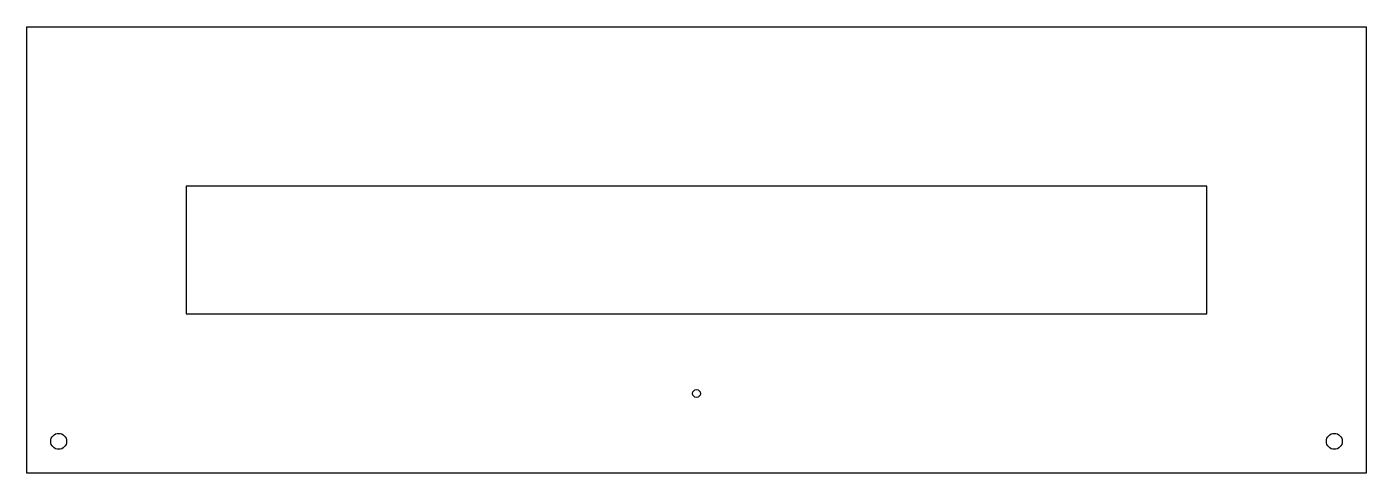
# Model space of a CAD drawing. Header units: millimetres. Extents: x -420 to 420, y -140 to 140.
import ezdxf

# ---------------------------------------------------------------- set-up
doc = ezdxf.new("R2010")
doc.units = ezdxf.units.MM
doc.layers.get('0').update_dxf_attribs({"linetype": 'CONTINUOUS'})

msp = doc.modelspace()

# ---------------------------------------------------------------- linework, layer by layer
for points in [[(420, 140), (420, -140), (-420, -140), (-420, 140)], [(-320, 40), (-320, -40), (320, -40), (320, 40)]]:
    msp.add_lwpolyline(points, close=True)
for centre, radius in [((0, -90), 2.5), ((-400, -120), 5), ((400, -120), 5)]:
    msp.add_circle(centre, radius)

doc.saveas('drawing.dxf')
